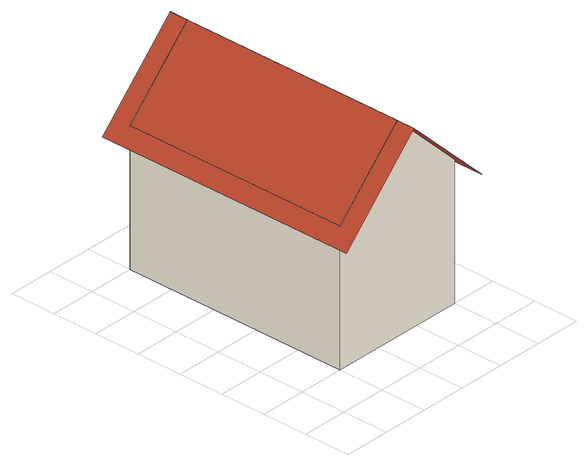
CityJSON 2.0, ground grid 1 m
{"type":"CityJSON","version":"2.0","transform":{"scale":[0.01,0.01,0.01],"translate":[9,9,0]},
"CityObjects":{
"building1":{"type":"Building","geometry":[{"type":"MultiSurface","lod":"2","boundaries":[[[0,1,2,3]],[[4,5,0,3,6]],[[4,6,7,8]],[[1,9,8,7,2]],[[9,5,4,8]],[[1,9,10,11,12,13,5,0]],[[14,10,9,8,4,5,13,15]],[[1,0,5,9]],[[6,3,2,7]]],"semantics":{"surfaces":[{"type":"WallSurface"},{"type":"RoofSurface"},{"type":"GroundSurface"}],"values":[0,0,0,0,1,1,1,1,2]}}]}
},
"vertices":[
[400,600,300],[400,100,300],[400,100,0],[400,600,0],[100,600,300],[250,600,450],[100,600,0],[100,100,0],[100,100,300],[250,100,450],[250,60,450],[428,60,272],[428,640,272],[250,640,450],[72,60,272],[72,640,272]
]}
